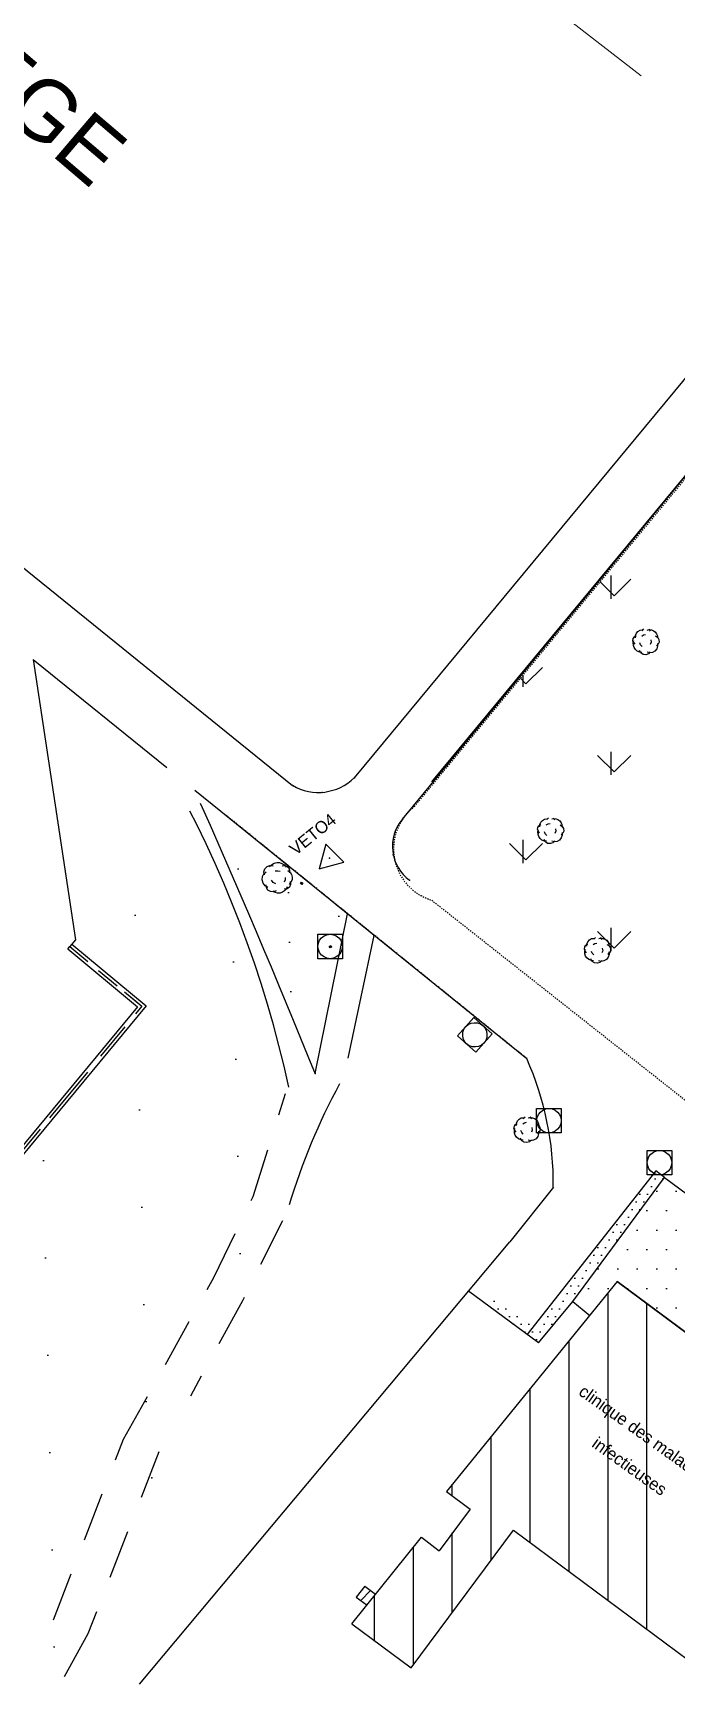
# Model space of a CAD drawing. Header units: metres. Extents: x 64 to 796628, y 142 to 671743.
# Drawn here: x 364278 to 364330.5, y 375875.7 to 376009.7 of the extents above; entities that cross this region are included whole.
import ezdxf

# ---------------------------------------------------------------- set-up
doc = ezdxf.new("R2010")
doc.units = ezdxf.units.M
doc.header["$LTSCALE"] = 2
for name, pattern in [('17', [5.5, 2, -1.5, 2]), ('ACAD_ISO02W100', [15, 12, -3]), ('AXES2', [28.575, 19.05, -3.175, 3.175, -3.175]), ('UNE_LIGNE_CONTINUE', [0])]:
    doc.linetypes.add(name, pattern=pattern)
for name, color, linetype in [('ARBRE', 3, 'UNE_LIGNE_CONTINUE'), ('Batimment', 10, 'Continuous'), ('construction', 1, 'Continuous'), ('Mur-', 7, 'AXES2'), ('piste', 7, 'ACAD_ISO02W100'), ('point topographique', 7, 'Continuous'), ('regard', 7, 'Continuous'), ('toponymie', 7, 'Continuous'), ('vegetation', 94, 'Continuous'), ('Végétation', 92, 'Continuous')]:
    doc.layers.add(name, color=color, linetype=linetype)
doc.layers.add('SYMBOL_ARBRE', color=3, linetype='Continuous', lineweight=25)

# ---------------------------------------------------------------- blocks, each defined once
blk = doc.blocks.new('053')
at = {"color": 0}
for p, q in [((-0.5, -0.5), (-0.5, 0.5)), ((-0.5, 0.5), (0.5, 0.5)), ((-0.5, 0), (-0.48, 0.13)), ((-0.48, -0.13), (-0.5, 0)), ((-0.48, 0.13), (-0.43, 0.25)), ((-0.43, 0.25), (-0.35, 0.35)), ((-0.35, 0.35), (-0.25, 0.43)), ((-0.25, 0.43), (-0.13, 0.48)), ((-0.13, 0.48), (0, 0.5)), ((0, 0.5), (0.13, 0.48)), ((0.13, 0.48), (0.25, 0.43)), ((0.25, 0.43), (0.35, 0.35)), ((0.35, 0.35), (0.43, 0.25)), ((0.43, 0.25), (0.48, 0.13)), ((0.48, 0.13), (0.5, 0)), ((0.5, 0), (0.48, -0.13)), ((0.5, 0.5), (0.5, -0.5)), ((0.5, -0.5), (-0.5, -0.5)), ((-0.43, -0.25), (-0.48, -0.13)), ((-0.35, -0.35), (-0.43, -0.25)), ((-0.25, -0.43), (-0.35, -0.35)), ((-0.13, -0.48), (-0.25, -0.43)), ((0, -0.5), (-0.13, -0.48)), ((0.13, -0.48), (0, -0.5)), ((0.25, -0.43), (0.13, -0.48)), ((0.35, -0.35), (0.25, -0.43)), ((0.43, -0.25), (0.35, -0.35)), ((0.48, -0.13), (0.43, -0.25))]:
    blk.add_line(p, q, dxfattribs=at)
blk = doc.blocks.new('A$C217B39ED')
at = {"layer": 'point topographique', "color": 0}
blk.add_lwpolyline([(0, 0), (2, 0.54), (0.53, 2.01)], close=True, dxfattribs=at)
blk = doc.blocks.new('019')
at = {"color": 0}
for p, q in [((-0.49, 0.05), (-0.47, 0.16)), ((-0.47, -0.05), (-0.49, 0.05)), ((-0.47, 0.16), (-0.41, 0.25)), ((-0.41, 0.25), (-0.33, 0.31)), ((-0.33, 0.27), (-0.3, 0.37)), ((-0.33, 0.31), (-0.23, 0.34)), ((-0.3, 0.37), (-0.23, 0.44)), ((-0.23, 0.44), (-0.13, 0.48)), ((-0.19, -0.07), (-0.2, 0.02)), ((-0.13, 0.48), (-0.03, 0.47)), ((-0.06, 0.43), (0.02, 0.46)), ((-0.03, 0.47), (0.06, 0.41)), ((0.02, 0.46), (0.12, 0.47)), ((0.04, 0.23), (0.12, 0.2)), ((0.12, 0.47), (0.21, 0.45)), ((0.12, 0.2), (0.18, 0.15)), ((0.21, 0.45), (0.29, 0.41)), ((0.29, 0.41), (0.35, 0.35)), ((0.32, 0.28), (0.39, 0.25)), ((0.35, 0.35), (0.4, 0.27)), ((0.39, 0.25), (0.45, 0.2)), ((0.4, 0.27), (0.42, 0.18)), ((0.42, 0.06), (0.46, -0.02)), ((0.47, 0.04), (0.43, -0.03)), ((0.45, 0.2), (0.48, 0.12)), ((0.48, 0.12), (0.47, 0.04)), ((-0.42, -0.14), (-0.47, -0.05)), ((-0.46, -0.13), (-0.43, -0.04)), ((-0.45, -0.22), (-0.46, -0.13)), ((-0.4, -0.3), (-0.45, -0.22)), ((-0.32, -0.35), (-0.4, -0.3)), ((-0.28, -0.4), (-0.32, -0.33)), ((-0.22, -0.36), (-0.32, -0.35)), ((-0.22, -0.45), (-0.28, -0.4)), ((-0.14, -0.49), (-0.22, -0.45)), ((-0.13, -0.15), (-0.19, -0.07)), ((-0.06, -0.5), (-0.14, -0.49)), ((0.02, -0.49), (-0.06, -0.5)), ((0.1, -0.46), (0.02, -0.49)), ((0.13, -0.47), (0.04, -0.43)), ((0.16, -0.41), (0.1, -0.46)), ((0.22, -0.45), (0.13, -0.47)), ((0.2, -0.18), (0.14, -0.23)), ((0.24, -0.11), (0.2, -0.18)), ((0.29, -0.39), (0.22, -0.45)), ((0.33, -0.33), (0.25, -0.37)), ((0.32, -0.3), (0.29, -0.39)), ((0.4, -0.28), (0.33, -0.33)), ((0.45, -0.2), (0.4, -0.28)), ((0.47, -0.11), (0.45, -0.2)), ((0.46, -0.02), (0.47, -0.11))]:
    blk.add_line(p, q, dxfattribs=at)
blk = doc.blocks.new('AR')
at = {"layer": 'SYMBOL_ARBRE', "xscale": 5, "yscale": 5, "zscale": 5}
blk.add_blockref('019', (0, 0.56), dxfattribs=at)
blk = doc.blocks.new('Regard')
for p, q in [((-0.67, 0.18), (0.22, 0.18)), ((-0.67, -0.71), (-0.67, 0.18)), ((-0.06, -0.06), (0, 0)), ((-0.06, -0.06), (0, 0)), ((0.22, 0.18), (0.22, -0.71)), ((0.22, -0.71), (-0.67, -0.71)), ((-0.29, -0.28), (-0.23, -0.22))]:
    blk.add_line(p, q)
blk.add_circle((-0.23, -0.22), 0.321)

msp = doc.modelspace()

# ---------------------------------------------------------------- hatches: boundary and pattern name
at = {"layer": 'Batimment', "ltscale": 0.001}
h = msp.add_hatch(dxfattribs=at)
h.set_pattern_fill('ANSI31', color=256, scale=15, style=0)
h.set_pattern_definition([(45, (0, 0), (-1.325825215, 1.325825215), [])])
h.paths.add_polyline_path([(364305.95, 375882.34), (364305.06, 375883), (364304.36, 375882.12), (364305.25, 375881.46)])
at = {"layer": 'construction'}
h = msp.add_hatch(dxfattribs=at)
h.set_pattern_fill('ANSI31', color=256, angle=45, style=0)
h.paths.add_polyline_path([(364406.11, 376056.24), (364388.52, 376036.26), (364410.5, 376018.15), (364427.42, 376038.69)])
h.paths.add_polyline_path([(364368.66, 376041.04), (364381.98, 376056.82), (364371.65, 376065.38), (364369.41, 376062.69), (364358.02, 376048.94)])
h.paths.add_polyline_path([(364384.4, 375947.67), (364400.3, 375966.53), (364403.52, 375970.36), (364398.93, 375974.22), (364396.64, 375976.16), (364395.28, 375974.55), (364390.77, 375978.35), (364391.42, 375979.12), (364383.67, 375985.64), (364375.95, 375976.48), (364380.85, 375972.36), (364377.81, 375968.26), (364372.39, 375972.29), (364364.59, 375963.06), (364372.34, 375956.53), (364372.98, 375957.29)])
h.paths.add_polyline_path([(364380.19, 375892.22), (364388.42, 375903.31), (364364.49, 375921.07), (364361.26, 375916.72), (364356.44, 375920.29), (364359.68, 375924.65), (364343.8, 375936.44), (364335.65, 375926.39), (364351.45, 375913.57), (364355.34, 375918.81), (364360.16, 375915.23), (364356.26, 375909.99)])
h.paths.add_polyline_path([(364331.46, 375876.98), (364344.18, 375894.09), (364325.65, 375907.85), (364311.73, 375890.72), (364313.65, 375889.29), (364311.12, 375885.89), (364309.69, 375887), (364304.02, 375879.92), (364308.85, 375876.33), (364317.2, 375887.57)])
h.paths.add_polyline_path([(364400.67, 376043.4), (364417.08, 376031.67), (364416.02, 376030.18), (364399.61, 376041.9)], flags=24)
h.paths.add_polyline_path([(364406.35, 376057.01), (364408.18, 376057.01), (364408.18, 376055.51), (364406.35, 376055.51)], flags=9)
h.paths.add_polyline_path([(364368.37, 376056.98), (364373.79, 376053.1), (364372.73, 376051.61), (364367.3, 376055.49)], flags=24)
h.paths.add_polyline_path([(364380.77, 376056.71), (364382.6, 376056.71), (364382.6, 376055.21), (364380.77, 376055.21)], flags=9)
h.paths.add_polyline_path([(364369.84, 376065.67), (364371.67, 376065.67), (364371.67, 376064.17), (364369.84, 376064.17)], flags=9)
h.paths.add_polyline_path([(364367.39, 376043.25), (364369.55, 376043.25), (364369.55, 376041.75), (364367.39, 376041.75)], flags=24)
h.paths.add_polyline_path([(364382.32, 375969.03), (364387.34, 375965.45), (364386.47, 375964.23), (364381.45, 375967.81)], flags=24)
h.paths.add_polyline_path([(364371.56, 375972.11), (364373.73, 375972.11), (364373.73, 375970.61), (364371.56, 375970.61)], flags=25)
h.paths.add_polyline_path([(364364.21, 375914.28), (364383.2, 375900.72), (364382.13, 375899.23), (364363.14, 375912.79)], flags=24)
h.paths.add_polyline_path([(364344.37, 375928.71), (364353.05, 375922.51), (364351.98, 375921.02), (364343.3, 375927.22)], flags=24)
h.paths.add_polyline_path([(364336.54, 375927.89), (364337.7, 375927.89), (364337.7, 375926.39), (364336.54, 375926.39)], flags=25)
h.paths.add_polyline_path([(364322.94, 375899.84), (364337.72, 375889.28), (364336.66, 375887.78), (364321.87, 375898.34)], flags=24)
h.paths.add_polyline_path([(364324.02, 375895.6), (364332.84, 375889.31), (364331.97, 375888.09), (364323.15, 375894.38)], flags=24)
h.paths.add_polyline_path([(364311.64, 375886.58), (364313.8, 375886.58), (364313.8, 375885.08), (364311.64, 375885.08)], flags=24)
h.paths.add_polyline_path([(364326.24, 375907.99), (364328.41, 375907.99), (364328.41, 375906.49), (364326.24, 375906.49)], flags=9)
at = {"layer": 'vegetation', "ltscale": 0.001}
h = msp.add_hatch(dxfattribs=at)
h.set_pattern_fill('DOTS', color=256, scale=10, style=0)
h.set_pattern_definition([(0, (0, 0), (0.3125, 0.625), [0, -0.625])])
h.paths.add_polyline_path([(364329.51, 375916.34), (364329.22, 375916.56), (364328.55, 375916.56), (364319.06, 375904.02), (364315.63, 375906.44), (364315.19, 375905.84), (364319.22, 375902.85)])
h.paths.add_polyline_path([(364319.48, 375907.28), (364321.65, 375907.28), (364321.65, 375905.78), (364319.48, 375905.78)], flags=25)
h = msp.add_hatch(dxfattribs=at)
h.set_pattern_fill('DOTS', color=256, style=0)
h.paths.add_polyline_path([(364344.18, 375894.09), (364349.66, 375890.02), (364357.82, 375901.01), (364350.58, 375906.39), (364350.12, 375905.77), (364356.56, 375900.99), (364350.5, 375892.82), (364331.1, 375907.23), (364334.89, 375912.35), (364329.51, 375916.34), (364322.02, 375906.24), (364323.42, 375905.1), (364325.65, 375907.85)])
at = {"layer": 'Végétation'}
h = msp.add_hatch(dxfattribs=at)
h.set_pattern_fill('DOTS', color=256, scale=5, angle=271.288802, style=0)
edge = h.paths.add_edge_path(flags=16)
edge.add_line((364257.32, 375890.33), (364257.52, 375890.41))
edge = h.paths.add_edge_path(flags=16)
edge.add_line((364257.52, 375890.41), (364257.77, 375890.43))
edge = h.paths.add_edge_path(flags=16)
edge.add_line((364257.77, 375890.43), (364258, 375890.38))
edge = h.paths.add_edge_path(flags=16)
edge.add_line((364258, 375890.38), (364258.2, 375890.28))
edge = h.paths.add_edge_path(flags=16)
edge.add_line((364258.2, 375890.28), (364258.35, 375890.13))
edge = h.paths.add_edge_path(flags=16)
edge.add_line((364258.35, 375890.13), (364258.47, 375889.93))
edge = h.paths.add_edge_path(flags=16)
edge.add_line((364258.47, 375889.93), (364258.52, 375889.71))
edge = h.paths.add_edge_path(flags=16)
edge.add_line((364258.27, 375889.96), (364258.45, 375889.88))
edge = h.paths.add_edge_path(flags=16)
edge.add_line((364258.45, 375889.88), (364258.6, 375889.76))
edge = h.paths.add_edge_path(flags=16)
edge.add_line((364258.6, 375889.76), (364258.67, 375889.56))
edge = h.paths.add_edge_path(flags=16)
edge.add_line((364258.67, 375889.56), (364258.65, 375889.36))
edge = h.paths.add_edge_path(flags=16)
edge.add_line((364258.65, 375889.36), (364258.55, 375889.18))
edge = h.paths.add_edge_path(flags=16)
edge.add_line((364258.52, 375889.41), (364258.62, 375889.21))
edge = h.paths.add_edge_path(flags=16)
edge.add_line((364258.62, 375889.21), (364258.65, 375888.98))
edge = h.paths.add_edge_path(flags=16)
edge.add_line((364258.65, 375888.98), (364258.6, 375888.76))
edge = h.paths.add_edge_path(flags=16)
edge.add_line((364258.6, 375888.76), (364258.47, 375888.56))
edge = h.paths.add_edge_path(flags=16)
edge.add_line((364258.47, 375888.56), (364258.3, 375888.43))
edge = h.paths.add_edge_path(flags=16)
edge.add_line((364258.3, 375888.43), (364258.1, 375888.33))
edge = h.paths.add_edge_path(flags=16)
edge.add_line((364258.27, 375888.51), (364258.2, 375888.28))
edge = h.paths.add_edge_path(flags=16)
edge.add_line((364258.2, 375888.28), (364258.02, 375888.13))
edge = h.paths.add_edge_path(flags=16)
edge.add_line((364258.02, 375888.13), (364257.8, 375888.08))
edge = h.paths.add_edge_path(flags=16)
edge.add_line((364257.8, 375888.08), (364257.57, 375888.18))
edge = h.paths.add_edge_path(flags=16)
edge.add_line((364257.87, 375888.23), (364257.72, 375888.11))
edge = h.paths.add_edge_path(flags=16)
edge.add_line((364257.72, 375888.11), (364257.52, 375888.03))
edge = h.paths.add_edge_path(flags=16)
edge.add_line((364257.52, 375888.03), (364257.32, 375888.01))
edge = h.paths.add_edge_path(flags=16)
edge.add_line((364257.32, 375888.01), (364257.12, 375888.03))
edge = h.paths.add_edge_path(flags=16)
edge.add_line((364257.12, 375888.03), (364256.92, 375888.13))
edge = h.paths.add_edge_path(flags=16)
edge.add_line((364256.92, 375888.13), (364256.77, 375888.26))
edge = h.paths.add_edge_path(flags=16)
edge.add_line((364256.77, 375888.26), (364256.67, 375888.43))
edge = h.paths.add_edge_path(flags=16)
edge.add_line((364256.92, 375888.36), (364256.67, 375888.38))
edge = h.paths.add_edge_path(flags=16)
edge.add_line((364256.67, 375888.38), (364256.47, 375888.51))
edge = h.paths.add_edge_path(flags=16)
edge.add_line((364256.47, 375888.51), (364256.35, 375888.71))
edge = h.paths.add_edge_path(flags=16)
edge.add_line((364256.35, 375888.71), (364256.32, 375888.93))
edge = h.paths.add_edge_path(flags=16)
edge.add_line((364256.32, 375888.93), (364256.4, 375889.16))
edge = h.paths.add_edge_path(flags=16)
edge.add_line((364256.42, 375888.91), (364256.3, 375889.13))
edge = h.paths.add_edge_path(flags=16)
edge.add_line((364256.3, 375889.13), (364256.25, 375889.38))
edge = h.paths.add_edge_path(flags=16)
edge.add_line((364256.25, 375889.38), (364256.3, 375889.66))
edge = h.paths.add_edge_path(flags=16)
edge.add_line((364256.3, 375889.66), (364256.45, 375889.88))
edge = h.paths.add_edge_path(flags=16)
edge.add_line((364256.45, 375889.88), (364256.65, 375890.03))
edge = h.paths.add_edge_path(flags=16)
edge.add_line((364256.65, 375890.03), (364256.9, 375890.11))
edge = h.paths.add_edge_path(flags=16)
edge.add_line((364256.65, 375889.93), (364256.72, 375890.18))
edge = h.paths.add_edge_path(flags=16)
edge.add_line((364256.72, 375890.18), (364256.9, 375890.36))
edge = h.paths.add_edge_path(flags=16)
edge.add_line((364256.9, 375890.36), (364257.15, 375890.46))
edge = h.paths.add_edge_path(flags=16)
edge.add_line((364257.15, 375890.46), (364257.4, 375890.43))
edge = h.paths.add_edge_path(flags=16)
edge.add_line((364257.4, 375890.43), (364257.62, 375890.28))
edge = h.paths.add_edge_path(flags=16)
edge.add_line((364258.07, 375888.98), (364257.97, 375888.81))
edge = h.paths.add_edge_path(flags=16)
edge.add_line((364257.97, 375888.81), (364257.82, 375888.68))
edge = h.paths.add_edge_path(flags=16)
edge.add_line((364257.57, 375889.83), (364257.77, 375889.76))
edge = h.paths.add_edge_path(flags=16)
edge.add_line((364257.77, 375889.76), (364257.92, 375889.63))
edge = h.paths.add_edge_path(flags=16)
edge.add_line((364257.15, 375888.88), (364257, 375889.08))
edge = h.paths.add_edge_path(flags=16)
edge.add_line((364257, 375889.08), (364256.97, 375889.31))
edge = h.paths.add_edge_path()
edge.add_line((364287.24, 375930.35), (364253.2, 375889.27))
edge.add_line((364253.01, 375889.43), (364272.64, 375873.17))
edge.add_arc((364362.72, 375839.47), 91.51, 145.0802, 156.4902)
edge.add_arc((364230.64, 375927.01), 67.01, 328.3487, 349.2987)
edge.add_arc((364250.9, 375931.35), 48.58, 339.7862, 350.9537)
edge.add_arc((364207.56, 375903.75), 93.47, 12.3312, 29.509)
edge.add_line((364281.16, 375935.4), (364287.24, 375930.35))
edge.add_line((364278.03, 375958.6), (364281.47, 375935.73))
edge.add_line((364281.47, 375935.73), (364281, 375935.2))
edge.add_line((364278.03, 375958.6), (364288.91, 375949.79))
h = msp.add_hatch(dxfattribs=at)
h.set_pattern_fill('DOTS', color=256, scale=2.55, angle=271.288802, style=0)
edge = h.paths.add_edge_path()
edge.add_arc((363700.86, 375683.43), 646.88, 21.90626, 24.13514)
edge.add_line((364291.19, 375947.94), (364303.65, 375937.88))
edge.add_line((364301.01, 375924.83), (364303.65, 375937.87))
h = msp.add_hatch(dxfattribs=at)
h.set_pattern_fill('DOTS', color=256, scale=5, angle=271.288802, style=0)
edge = h.paths.add_edge_path()
edge.add_line((364287.24, 375930.35), (364253.2, 375889.27))
edge.add_line((364271.03, 375910.79), (364272.4, 375873.37))
edge.add_line((364278.06, 375919.26), (364279.99, 375878.58))
edge.add_line((364272.4, 375873.37), (364279.99, 375878.58))

# ---------------------------------------------------------------- linework, layer by layer
at = {"color": 0, "linetype": 'ACAD_ISO02W100', "lineweight": 13}
msp.add_line((364284.96, 376039.35), (364337.09, 375998.86), dxfattribs=at)
at = {"linetype": 'Continuous', "lineweight": 25, "ltscale": 0.25}
msp.add_line((364209.74, 376020.68), (364299.17, 375948.34), dxfattribs=at)
for p, q in [((364304.22, 375948.97), (364356.82, 376012.51)), ((364308.13, 375945.59), (364336.27, 375979.73)), ((364310.54, 375948.64), (364336.27, 375979.73)), ((364278.03, 375958.6, 94.94), (364288.91, 375949.79, 57.76)), ((364278.03, 375958.6, 94.94), (364281.47, 375935.73)), ((364288.91, 375949.79, 57.76), (364288.91, 375949.79, 57.76)), ((364291.19, 375947.94, 50.84), (364303.65, 375937.88, 107.96)), ((364281.47, 375935.73), (364281, 375935.2)), ((364285.46, 375931.51), (364286.89, 375930.32))]:
    msp.add_line(p, q)
at = {"ltscale": 0.001}
for p, q in [((364302.7, 375938.66), (364318.27, 375926.06)), ((364328.79, 375916.88), (364318.29, 375903.52)), ((364329.51, 375916.34), (364328.79, 375916.88)), ((364329.51, 375916.34), (364334.89, 375912.35)), ((364320.44, 375915.55), (364316.9, 375911.11)), ((364286.69, 375875), (364316.9, 375911.11)), ((364319.22, 375902.85), (364313.53, 375907.07)), ((364322.02, 375906.24), (364323.42, 375905.1))]:
    msp.add_line(p, q, dxfattribs=at)
for points in [[(364319.22, 375902.85), (364322.02, 375906.24), (364329.51, 375916.34)], [(364325.65, 375907.85), (364349.66, 375890.02), (364336.95, 375872.9)]]:
    msp.add_lwpolyline(points, dxfattribs=at)
for centre, radius, start, end in [((364301.29, 375951.93), 4.16, 239.4528, 314.7498), ((364310.78, 375943.37), 3.46, 140.0705, 233.2225)]:
    msp.add_arc(centre, radius, start, end)
msp.add_arc((364295.42, 375915.87), 25.02, 359.2791, 24.0538, dxfattribs=at)
for p in [(364299.17, 375948.34), (364304.22, 375948.97), (364301.58, 375947.77), (364308.13, 375945.59), (364307.39, 375942.68), (364302.18, 375942.39), (364302.18, 375942.39), (364308.71, 375940.6), (364305.81, 375936.09, 108), (364287.69, 375891.85)]:
    msp.add_point(p)
at = {"layer": 'ARBRE'}
for p, q in [((364326.93, 375960.14), (364326.96, 375960.33)), ((364327, 375959.99), (364326.93, 375960.14)), ((364326.96, 375960.33), (364327.06, 375960.47)), ((364326.96, 375959.96), (364327.01, 375960.15)), ((364326.97, 375959.76), (364326.96, 375959.96)), ((364327.1, 375959.86), (364327, 375959.99)), ((364327.06, 375960.47), (364327.2, 375960.56)), ((364327.13, 375960.38), (364327.14, 375960.57)), ((364327.14, 375960.57), (364327.21, 375960.75)), ((364327.21, 375960.75), (364327.34, 375960.9)), ((364327.34, 375960.9), (364327.51, 375961.01)), ((364327.56, 375959.81), (364327.5, 375959.97)), ((364327.51, 375961.01), (364327.69, 375961.03)), ((364327.65, 375960.52), (364327.79, 375960.62)), ((364327.68, 375960.96), (364327.83, 375961.11)), ((364327.79, 375960.62), (364327.96, 375960.65)), ((364328.1, 375961.01), (364328.26, 375961.05)), ((364328.22, 375961.1), (364328.35, 375960.93)), ((364328.26, 375961.05), (364328.44, 375961.03)), ((364328.42, 375960.02), (364328.35, 375959.83)), ((364328.39, 375960.23), (364328.42, 375960.02)), ((364328.44, 375961.03), (364328.61, 375960.96)), ((364328.61, 375960.96), (364328.75, 375960.86)), ((364328.75, 375960.86), (364328.86, 375960.71)), ((364328.77, 375960.54), (364328.95, 375960.42)), ((364329, 375959.86), (364328.85, 375959.72)), ((364328.86, 375960.71), (364328.93, 375960.55)), ((364328.93, 375960.55), (364328.93, 375960.38)), ((364328.93, 375959.92), (364328.94, 375959.7)), ((364328.95, 375960.42), (364329.05, 375960.24)), ((364329.07, 375960.04), (364329, 375959.86)), ((364329.05, 375960.24), (364329.07, 375960.04)), ((364327.03, 375959.58), (364326.97, 375959.76)), ((364327.14, 375959.43), (364327.03, 375959.58)), ((364327.29, 375959.3), (364327.14, 375959.43)), ((364327.49, 375959.22), (364327.29, 375959.3)), ((364327.58, 375959.15), (364327.47, 375959.35)), ((364327.67, 375959.19), (364327.49, 375959.22)), ((364327.68, 375959.68), (364327.56, 375959.81)), ((364327.76, 375959.03), (364327.58, 375959.15)), ((364327.99, 375959), (364327.76, 375959.03)), ((364328.19, 375959.07), (364327.99, 375959)), ((364328.31, 375959.15), (364328.09, 375959.2)), ((364328.35, 375959.23), (364328.19, 375959.07)), ((364328.52, 375959.19), (364328.31, 375959.15)), ((364328.73, 375959.3), (364328.52, 375959.19)), ((364328.87, 375959.49), (364328.73, 375959.3)), ((364328.94, 375959.7), (364328.87, 375959.49)), ((364319.27, 375945.05), (364319.42, 375945.15)), ((364319.35, 375945.16), (364319.42, 375945.34)), ((364319.35, 375944.96), (364319.35, 375945.16)), ((364319.42, 375945.34), (364319.55, 375945.49)), ((364319.55, 375945.49), (364319.73, 375945.59)), ((364319.73, 375945.59), (364319.91, 375945.62)), ((364319.86, 375945.11), (364320.01, 375945.2)), ((364319.9, 375945.55), (364320.05, 375945.69)), ((364320.01, 375945.2), (364320.17, 375945.24)), ((364320.32, 375945.6), (364320.48, 375945.63)), ((364320.43, 375945.68), (364320.56, 375945.52)), ((364320.48, 375945.63), (364320.66, 375945.61)), ((364320.66, 375945.61), (364320.82, 375945.55)), ((364320.82, 375945.55), (364320.97, 375945.45)), ((364320.97, 375945.45), (364321.08, 375945.29)), ((364320.99, 375945.12), (364321.17, 375945)), ((364321.08, 375945.29), (364321.14, 375945.14)), ((364321.14, 375945.14), (364321.15, 375944.96)), ((364319.15, 375944.73), (364319.18, 375944.91)), ((364319.22, 375944.57), (364319.15, 375944.73)), ((364319.18, 375944.91), (364319.27, 375945.05)), ((364319.18, 375944.54), (364319.23, 375944.74)), ((364319.19, 375944.34), (364319.18, 375944.54)), ((364319.25, 375944.17), (364319.19, 375944.34)), ((364319.32, 375944.45), (364319.22, 375944.57)), ((364319.36, 375944.01), (364319.25, 375944.17)), ((364319.51, 375943.88), (364319.36, 375944.01)), ((364319.71, 375943.8), (364319.51, 375943.88)), ((364319.79, 375943.73), (364319.68, 375943.94)), ((364319.89, 375943.78), (364319.71, 375943.8)), ((364319.78, 375944.4), (364319.72, 375944.55)), ((364319.9, 375944.26), (364319.78, 375944.4)), ((364320.53, 375943.74), (364320.31, 375943.78)), ((364320.57, 375943.81), (364320.41, 375943.65)), ((364320.74, 375943.77), (364320.53, 375943.74)), ((364320.64, 375944.6), (364320.57, 375944.42)), ((364320.61, 375944.81), (364320.64, 375944.6)), ((364320.94, 375943.88), (364320.74, 375943.77)), ((364321.09, 375944.07), (364320.94, 375943.88)), ((364321.21, 375944.44), (364321.07, 375944.3)), ((364321.15, 375944.28), (364321.09, 375944.07)), ((364321.15, 375944.5), (364321.15, 375944.28)), ((364321.17, 375945), (364321.27, 375944.83)), ((364321.29, 375944.62), (364321.21, 375944.44)), ((364321.27, 375944.83), (364321.29, 375944.62)), ((364319.97, 375943.61), (364319.79, 375943.73)), ((364320.21, 375943.59), (364319.97, 375943.61)), ((364320.41, 375943.65), (364320.21, 375943.59)), ((364323.25, 375935.59), (364323.38, 375935.74)), ((364323.38, 375935.74), (364323.55, 375935.84)), ((364323.55, 375935.84), (364323.74, 375935.86)), ((364323.73, 375935.8), (364323.87, 375935.94)), ((364324.14, 375935.85), (364324.31, 375935.88)), ((364324.26, 375935.93), (364324.39, 375935.76)), ((364324.31, 375935.88), (364324.49, 375935.86)), ((364324.49, 375935.86), (364324.65, 375935.8)), ((364324.65, 375935.8), (364324.79, 375935.7)), ((364322.98, 375934.98), (364323, 375935.16)), ((364323.04, 375934.82), (364322.98, 375934.98)), ((364323, 375935.16), (364323.1, 375935.3)), ((364323, 375934.79), (364323.05, 375934.98)), ((364323.02, 375934.59), (364323, 375934.79)), ((364323.07, 375934.42), (364323.02, 375934.59)), ((364323.14, 375934.69), (364323.04, 375934.82)), ((364323.18, 375934.26), (364323.07, 375934.42)), ((364323.1, 375935.3), (364323.25, 375935.39)), ((364323.18, 375935.4), (364323.25, 375935.59)), ((364323.18, 375935.21), (364323.18, 375935.4)), ((364323.61, 375934.64), (364323.54, 375934.8)), ((364323.73, 375934.51), (364323.61, 375934.64)), ((364323.69, 375935.36), (364323.83, 375935.45)), ((364323.83, 375935.45), (364324, 375935.48)), ((364324.47, 375934.85), (364324.4, 375934.67)), ((364324.43, 375935.06), (364324.47, 375934.85)), ((364324.79, 375935.7), (364324.9, 375935.54)), ((364324.81, 375935.37), (364324.99, 375935.25)), ((364325.04, 375934.69), (364324.89, 375934.55)), ((364324.9, 375935.54), (364324.97, 375935.39)), ((364324.98, 375934.53), (364324.92, 375934.32)), ((364324.97, 375935.39), (364324.97, 375935.21)), ((364324.97, 375934.75), (364324.98, 375934.53)), ((364324.99, 375935.25), (364325.1, 375935.07)), ((364325.11, 375934.87), (364325.04, 375934.69)), ((364325.1, 375935.07), (364325.11, 375934.87)), ((364323.33, 375934.13), (364323.18, 375934.26)), ((364323.54, 375934.05), (364323.33, 375934.13)), ((364323.62, 375933.98), (364323.51, 375934.19)), ((364323.72, 375934.03), (364323.54, 375934.05)), ((364323.8, 375933.86), (364323.62, 375933.98)), ((364324.03, 375933.84), (364323.8, 375933.86)), ((364324.23, 375933.9), (364324.03, 375933.84)), ((364324.35, 375933.98), (364324.13, 375934.03)), ((364324.39, 375934.06), (364324.23, 375933.9)), ((364324.56, 375934.02), (364324.35, 375933.98)), ((364324.77, 375934.13), (364324.56, 375934.02)), ((364324.92, 375934.32), (364324.77, 375934.13)), ((364317.51, 375920.96), (364317.64, 375921.11)), ((364317.64, 375921.11), (364317.81, 375921.21)), ((364317.81, 375921.21), (364317.99, 375921.23)), ((364317.98, 375921.17), (364318.13, 375921.31)), ((364318.4, 375921.22), (364318.56, 375921.25)), ((364318.52, 375921.3), (364318.65, 375921.13)), ((364318.56, 375921.25), (364318.74, 375921.23)), ((364318.74, 375921.23), (364318.91, 375921.17)), ((364318.91, 375921.17), (364319.05, 375921.07)), ((364319.05, 375921.07), (364319.16, 375920.91)), ((364317.23, 375920.35), (364317.26, 375920.53)), ((364317.3, 375920.19), (364317.23, 375920.35)), ((364317.26, 375920.53), (364317.36, 375920.67)), ((364317.26, 375920.16), (364317.31, 375920.35)), ((364317.27, 375919.96), (364317.26, 375920.16)), ((364317.33, 375919.79), (364317.27, 375919.96)), ((364317.4, 375920.06), (364317.3, 375920.19)), ((364317.44, 375919.63), (364317.33, 375919.79)), ((364317.36, 375920.67), (364317.5, 375920.76)), ((364317.43, 375920.58), (364317.44, 375920.77)), ((364317.44, 375920.77), (364317.51, 375920.96)), ((364317.59, 375919.5), (364317.44, 375919.63)), ((364317.86, 375920.01), (364317.8, 375920.17)), ((364317.98, 375919.88), (364317.86, 375920.01)), ((364317.95, 375920.72), (364318.09, 375920.82)), ((364318.09, 375920.82), (364318.26, 375920.85)), ((364318.72, 375920.22), (364318.65, 375920.04)), ((364318.69, 375920.43), (364318.72, 375920.22)), ((364319.17, 375919.69), (364319.03, 375919.5)), ((364319.07, 375920.74), (364319.25, 375920.62)), ((364319.3, 375920.06), (364319.15, 375919.92)), ((364319.16, 375920.91), (364319.23, 375920.75)), ((364319.24, 375919.9), (364319.17, 375919.69)), ((364319.23, 375920.75), (364319.23, 375920.58)), ((364319.23, 375920.12), (364319.24, 375919.9)), ((364319.25, 375920.62), (364319.35, 375920.44)), ((364319.37, 375920.24), (364319.3, 375920.06)), ((364319.35, 375920.44), (364319.37, 375920.24)), ((364317.79, 375919.42), (364317.59, 375919.5)), ((364317.88, 375919.35), (364317.77, 375919.55)), ((364317.97, 375919.4), (364317.79, 375919.42)), ((364318.06, 375919.23), (364317.88, 375919.35)), ((364318.29, 375919.21), (364318.06, 375919.23)), ((364318.49, 375919.27), (364318.29, 375919.21)), ((364318.61, 375919.35), (364318.39, 375919.4)), ((364318.65, 375919.43), (364318.49, 375919.27)), ((364318.82, 375919.39), (364318.61, 375919.35)), ((364319.03, 375919.5), (364318.82, 375919.39))]:
    msp.add_line(p, q, dxfattribs=at)
at = {"layer": 'Batimment', "ltscale": 0.001}
for p, q in [((364325.65, 375907.85), (364311.73, 375890.72)), ((364304.36, 375882.12), (364305.25, 375881.46)), ((364305.06, 375883), (364305.95, 375882.34)), ((364304.02, 375879.92), (364308.85, 375876.33))]:
    msp.add_line(p, q, dxfattribs=at)
for points in [[(364308.85, 375876.33), (364317.2, 375887.57), (364331.46, 375876.98), (364344.18, 375894.09), (364325.65, 375907.85)], [(364311.73, 375890.72), (364313.65, 375889.29), (364311.12, 375885.89)], [(364304.02, 375879.92), (364309.69, 375887), (364311.12, 375885.89)], [(364305.06, 375883), (364304.36, 375882.12)]]:
    msp.add_lwpolyline(points, dxfattribs=at)
at = {"layer": 'Mur-'}
for p, q in [((364280.84, 375935.01), (364281, 375935.2)), ((364280.84, 375935.01), (364286.54, 375930.28)), ((364281, 375935.2), (364282.48, 375933.97)), ((364281.16, 375935.4), (364287.24, 375930.35)), ((364283.36, 375933.25), (364284.87, 375931.99)), ((364287.24, 375930.35), (364253.2, 375889.27)), ((364285.9, 375931.14), (364286.89, 375930.32)), ((364286.53, 375930.27), (364252.8, 375889.55)), ((364286.89, 375930.32), (364286.37, 375929.69)), ((364286.53, 375930.27), (364286.54, 375930.28)), ((364285.5, 375928.64), (364283.51, 375926.25)), ((364282.44, 375924.95), (364279.36, 375921.23)), ((364278.59, 375920.3), (364275.41, 375916.46))]:
    msp.add_line(p, q, dxfattribs=at)
at = {"layer": 'piste', "ltscale": 0.001}
for p, q in [((364302.7, 375938.66), (364293.67, 375945.97)), ((364318.27, 375926.06), (364302.7, 375938.66)), ((364332.11, 375921.92), (364310.48, 375938.99))]:
    msp.add_line(p, q, dxfattribs=at)
at = {"layer": 'piste'}
for p, q in [((364301.01, 375924.83), (364303.65, 375937.87, 108)), ((364305.81, 375936.09, 108), (364303.67, 375926.09, 34.69))]:
    msp.add_line(p, q, dxfattribs=at)
at = {"layer": 'piste', "linetype": '17'}
for p, q in [((364295.95, 375914.8), (364298.61, 375923.19)), ((364292.75, 375908.18), (364295.95, 375914.8)), ((364298.35, 375912.82), (364295.09, 375906.29)), ((364285.39, 375894.99), (364292.75, 375908.18)), ((364295.09, 375906.29), (364290.84, 375898.52)), ((364279.68, 375880.27), (364285.39, 375894.99)), ((364288.27, 375893.96), (364282.47, 375879.12)), ((364282.47, 375879.12), (364275.42, 375866.14))]:
    msp.add_line(p, q, dxfattribs=at)
at = {"layer": 'piste', "ltscale": 0.001}
msp.add_lwpolyline([(364309.12, 375946.63), (364332.28, 375974.67), (364345.2, 375972.83)], dxfattribs=at)
at = {"layer": 'piste'}
for centre, radius, start, end in [((364207.56, 375903.75, 57.76), 93.47, 12.3312, 29.509), ((363700.86, 375683.43, 50.84), 646.88, 21.90626, 24.13514), ((364347.78, 375899.56), 51, 151.3917, 163.4279), ((364347.78, 375899.56), 51, 151.3917, 163.4279), ((364347.78, 375899.56), 51, 151.3917, 163.4279), ((364347.78, 375899.56), 51, 151.3917, 163.4279)]:
    msp.add_arc(centre, radius, start, end, dxfattribs=at)
at = {"layer": 'piste', "ltscale": 0.001}
msp.add_arc((364311.78, 375943.16), 4.37, 127.5139, 252.6793, dxfattribs=at)
at = {"layer": 'piste'}
msp.add_point((364301.01, 375924.83), dxfattribs=at)
at = {"layer": 'point topographique', "color": 0, "lineweight": 13, "ltscale": 0.13}
msp.add_point((364302.18, 375942.39), dxfattribs=at)
at = {"layer": 'vegetation', "ltscale": 0.001}
for p, q in [((364325.15, 375963.55), (364325.15, 375965.46)), ((364325.4, 375963.81), (364324.25, 375964.95)), ((364325.4, 375963.81), (364326.75, 375965.16)), ((364317.97, 375956.37), (364317.97, 375957.34)), ((364318.21, 375956.63), (364319.56, 375957.97)), ((364318.21, 375956.63), (364317.76, 375957.09)), ((364325.4, 375949.44), (364324.05, 375950.79)), ((364325.15, 375949.19), (364325.15, 375951.09)), ((364325.4, 375949.44), (364326.75, 375950.79)), ((364317.97, 375942), (364317.97, 375943.91)), ((364318.21, 375942.26), (364316.87, 375943.61)), ((364318.21, 375942.26), (364319.56, 375943.61)), ((364325.4, 375935.07), (364324.05, 375936.42)), ((364325.15, 375934.82), (364325.15, 375936.72)), ((364325.4, 375935.07), (364326.75, 375936.42))]:
    msp.add_line(p, q, dxfattribs=at)

# ---------------------------------------------------------------- block references
for name, p, xscale, yscale, zscale, rotation in [('AR', (364298.05, 375940.55), 0.500000000006761, 0.5, 0.5, 26.75906999719924), ('Regard', (364299.87, 375940.34), 0.1500000000085381, 0.1500000000232831, 0.1499999999999773, 140.8605536118667), ('Regard', (364302.27, 375935.23), 0.1499999999889687, 0.1500000000232831, 0.1499999999999773, 26.75906999224451)]:
    msp.add_blockref(name, p, dxfattribs=dict(xscale=xscale, yscale=yscale, zscale=zscale, rotation=rotation))
at = {"layer": 'point topographique', "color": 0, "lineweight": 13, "ltscale": 0.13}
msp.add_blockref('A$C217B39ED', (364301.35, 375941.53), dxfattribs=at)
at = {"layer": 'regard', "xscale": 2, "yscale": 2}
for p, zscale in [((364302.24, 375935.2), 2), ((364320.08, 375920.98), 4.075), ((364320.08, 375920.98), 4.075), ((364329.1, 375917.56), 4.075), ((364329.1, 375917.56), 4.075)]:
    msp.add_blockref('053', p, dxfattribs=dict(at, zscale=zscale))
at = {"layer": 'regard', "xscale": 2, "yscale": 2, "zscale": 4.075, "rotation": 227.8858077845329}
msp.add_blockref('053', (364314.04, 375927.99), dxfattribs=at)

# ---------------------------------------------------------------- texts
at = {"color": 0, "lineweight": 13, "ltscale": 0.13, "insert": (364263.97, 376019.57), "char_height": 2.5, "width": 53.3974, "attachment_point": 1, "rotation": 319.5374}
msp.add_mtext('{\\H2x;MANEGE}', dxfattribs=at)
at = {"layer": 'point topographique', "color": 0, "lineweight": 13, "ltscale": 0.13, "insert": (364298.8, 375943.36), "char_height": 1, "width": 83.3226, "attachment_point": 1, "rotation": 39.1481}
msp.add_mtext('VETO4', dxfattribs=at)
at = {"layer": 'toponymie', "ltscale": 0.001, "char_height": 1, "width": 312.1896, "attachment_point": 1, "rotation": 324.4634}
for s, insert in [('clinique des maladies ', (364323, 375899.49)), ('infectieuses', (364324.08, 375895.25))]:
    msp.add_mtext(s, dxfattribs=dict(at, insert=insert))

doc.saveas('drawing.dxf')
